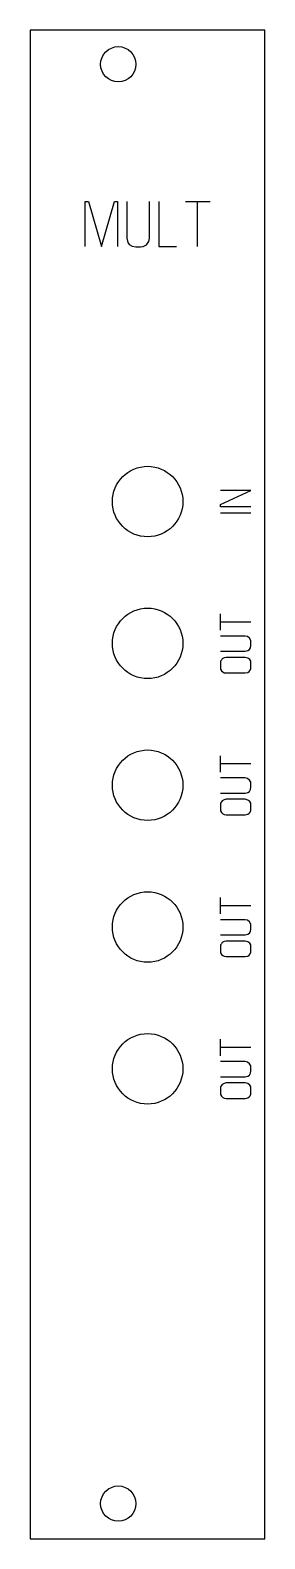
# Model space of a CAD drawing. Header units: millimetres. Extents: x 0 to 20, y 0 to 128.
import ezdxf

# ---------------------------------------------------------------- set-up
doc = ezdxf.new("R2010")
doc.units = ezdxf.units.MM
doc.layers.add('Contour', color=7, linetype='CONTINUOUS')
doc.layers.add('Engraving', color=7, linetype='CONTINUOUS')

msp = doc.modelspace()

# ---------------------------------------------------------------- linework, layer by layer
at = {"layer": 'Contour', "color": 7, "linetype": 'CONTINUOUS'}
for p, q in [((19.98, 128.4), (0, 128.4)), ((0, 128.4), (0, 128.4)), ((0, 128.4), (0, 0)), ((19.98, 0), (19.98, 128.4)), ((19.98, 128.4), (19.98, 128.4)), ((0, 0), (0, 0)), ((0, 0), (19.98, 0)), ((19.98, 0), (19.98, 0))]:
    msp.add_line(p, q, dxfattribs=at)
for centre, radius in [((7.5, 125.5), 1.5), ((10, 88.28), 3), ((10, 76.21), 3), ((10, 64.14), 3), ((10, 52.07), 3), ((10, 40), 3), ((7.5, 3), 1.5)]:
    msp.add_circle(centre, radius, dxfattribs=at)
at = {"layer": 'Engraving', "color": 7, "linetype": 'CONTINUOUS'}
for p, q in [((4.687, 109.978), (4.687, 113.823)), ((4.687, 113.823), (4.96, 113.823)), ((4.96, 113.823), (6.08, 109.978)), ((6.08, 109.978), (7.17, 113.823)), ((7.17, 113.823), (7.442, 113.823)), ((7.442, 113.823), (7.442, 109.978)), ((8.23, 113.823), (8.23, 110.705)), ((10.167, 110.705), (10.167, 113.823)), ((10.954, 113.823), (10.954, 109.978)), ((13.225, 113.823), (15.314, 113.823)), ((14.254, 109.978), (14.254, 113.823)), ((8.23, 110.705), (8.32, 110.341)), ((10.107, 110.402), (10.167, 110.705)), ((8.32, 110.341), (8.441, 110.16)), ((8.441, 110.16), (8.684, 110.008)), ((8.684, 110.008), (8.986, 109.948)), ((8.986, 109.948), (9.38, 109.948)), ((9.38, 109.948), (9.622, 109.978)), ((9.622, 109.978), (9.895, 110.129)), ((9.895, 110.129), (10.107, 110.402)), ((10.954, 109.978), (12.468, 109.978)), ((16.218, 88.019), (18.781, 89.229)), ((18.781, 89.229), (16.218, 89.229)), ((16.218, 87.837), (16.218, 88.019)), ((18.781, 87.837), (16.218, 87.837)), ((16.218, 87.332), (18.781, 87.332)), ((16.218, 77.331), (16.218, 78.723)), ((18.781, 78.017), (16.218, 78.017)), ((18.297, 76.826), (16.218, 76.826)), ((18.498, 76.786), (18.297, 76.826)), ((18.68, 76.645), (18.498, 76.786)), ((18.66, 75.676), (18.761, 75.837)), ((18.781, 76.463), (18.68, 76.645)), ((18.761, 75.837), (18.801, 76.039)), ((18.801, 76.302), (18.781, 76.463)), ((18.801, 76.039), (18.801, 76.302)), ((16.218, 74.687), (16.198, 74.505)), ((16.198, 74.505), (16.198, 74.183)), ((16.218, 75.535), (18.297, 75.535)), ((16.279, 74.788), (16.218, 74.687)), ((16.359, 74.889), (16.279, 74.788)), ((16.521, 74.97), (16.359, 74.889)), ((16.682, 75.01), (16.521, 74.97)), ((18.317, 75.01), (16.682, 75.01)), ((18.297, 75.535), (18.539, 75.595)), ((18.539, 74.949), (18.317, 75.01)), ((18.539, 75.595), (18.66, 75.676)), ((18.7, 74.828), (18.539, 74.949)), ((18.781, 74.687), (18.7, 74.828)), ((18.801, 74.505), (18.781, 74.687)), ((18.801, 74.183), (18.801, 74.505)), ((16.198, 74.183), (16.218, 74.021)), ((16.218, 74.021), (16.299, 73.88)), ((16.299, 73.88), (16.4, 73.779)), ((16.4, 73.779), (16.521, 73.718)), ((16.521, 73.718), (16.682, 73.698)), ((16.682, 73.698), (17.489, 73.698)), ((17.489, 73.698), (18.317, 73.698)), ((18.317, 73.698), (18.519, 73.739)), ((18.519, 73.739), (18.64, 73.819)), ((18.64, 73.819), (18.72, 73.92)), ((18.72, 73.92), (18.801, 74.061)), ((18.801, 74.061), (18.801, 74.183)), ((16.218, 65.261), (16.218, 66.653)), ((18.781, 65.947), (16.218, 65.947)), ((18.297, 64.756), (16.218, 64.756)), ((18.498, 64.716), (18.297, 64.756)), ((18.68, 64.575), (18.498, 64.716)), ((18.781, 64.393), (18.68, 64.575)), ((18.801, 64.232), (18.781, 64.393)), ((18.801, 63.969), (18.801, 64.232)), ((16.218, 63.465), (18.297, 63.465)), ((16.682, 62.94), (16.521, 62.9)), ((18.317, 62.94), (16.682, 62.94)), ((18.297, 63.465), (18.539, 63.525)), ((18.539, 62.879), (18.317, 62.94)), ((18.539, 63.525), (18.66, 63.606)), ((18.66, 63.606), (18.761, 63.767)), ((18.761, 63.767), (18.801, 63.969)), ((16.218, 62.617), (16.198, 62.435)), ((16.198, 62.435), (16.198, 62.113)), ((16.198, 62.113), (16.218, 61.951)), ((16.279, 62.718), (16.218, 62.617)), ((16.218, 61.951), (16.299, 61.81)), ((16.359, 62.819), (16.279, 62.718)), ((16.299, 61.81), (16.4, 61.709)), ((16.521, 62.9), (16.359, 62.819)), ((16.4, 61.709), (16.521, 61.648)), ((16.521, 61.648), (16.682, 61.628)), ((18.317, 61.628), (18.519, 61.669)), ((18.519, 61.669), (18.64, 61.749)), ((18.7, 62.758), (18.539, 62.879)), ((18.64, 61.749), (18.72, 61.85)), ((18.781, 62.617), (18.7, 62.758)), ((18.72, 61.85), (18.801, 61.991)), ((18.801, 62.435), (18.781, 62.617)), ((18.801, 62.113), (18.801, 62.435)), ((18.801, 61.991), (18.801, 62.113)), ((16.682, 61.628), (17.489, 61.628)), ((17.489, 61.628), (18.317, 61.628)), ((16.218, 53.191), (16.218, 54.583)), ((18.781, 53.877), (16.218, 53.877)), ((18.297, 52.686), (16.218, 52.686)), ((18.498, 52.646), (18.297, 52.686)), ((18.68, 52.505), (18.498, 52.646)), ((16.218, 51.395), (18.297, 51.395)), ((18.297, 51.395), (18.539, 51.455)), ((18.539, 51.455), (18.66, 51.536)), ((18.66, 51.536), (18.761, 51.697)), ((18.781, 52.323), (18.68, 52.505)), ((18.761, 51.697), (18.801, 51.899)), ((18.801, 52.162), (18.781, 52.323)), ((18.801, 51.899), (18.801, 52.162)), ((16.218, 50.547), (16.198, 50.365)), ((16.198, 50.365), (16.198, 50.043)), ((16.279, 50.648), (16.218, 50.547)), ((16.359, 50.749), (16.279, 50.648)), ((16.521, 50.83), (16.359, 50.749)), ((16.682, 50.87), (16.521, 50.83)), ((18.317, 50.87), (16.682, 50.87)), ((18.539, 50.809), (18.317, 50.87)), ((18.7, 50.688), (18.539, 50.809)), ((18.781, 50.547), (18.7, 50.688)), ((18.801, 50.365), (18.781, 50.547)), ((18.801, 50.043), (18.801, 50.365)), ((16.198, 50.043), (16.218, 49.881)), ((16.218, 49.881), (16.299, 49.74)), ((16.299, 49.74), (16.4, 49.639)), ((16.4, 49.639), (16.521, 49.578)), ((16.521, 49.578), (16.682, 49.558)), ((16.682, 49.558), (17.489, 49.558)), ((17.489, 49.558), (18.317, 49.558)), ((18.317, 49.558), (18.519, 49.599)), ((18.519, 49.599), (18.64, 49.679)), ((18.64, 49.679), (18.72, 49.78)), ((18.72, 49.78), (18.801, 49.921)), ((18.801, 49.921), (18.801, 50.043)), ((16.218, 41.121), (16.218, 42.513)), ((18.781, 41.807), (16.218, 41.807)), ((18.297, 40.616), (16.218, 40.616)), ((18.498, 40.576), (18.297, 40.616)), ((18.68, 40.435), (18.498, 40.576)), ((18.781, 40.253), (18.68, 40.435)), ((18.761, 39.627), (18.801, 39.829)), ((18.801, 40.092), (18.781, 40.253)), ((18.801, 39.829), (18.801, 40.092)), ((16.218, 39.325), (18.297, 39.325)), ((16.279, 38.578), (16.218, 38.477)), ((16.359, 38.679), (16.279, 38.578)), ((16.521, 38.76), (16.359, 38.679)), ((16.682, 38.8), (16.521, 38.76)), ((18.317, 38.8), (16.682, 38.8)), ((18.297, 39.325), (18.539, 39.385)), ((18.539, 38.739), (18.317, 38.8)), ((18.539, 39.385), (18.66, 39.466)), ((18.7, 38.618), (18.539, 38.739)), ((18.66, 39.466), (18.761, 39.627)), ((18.781, 38.477), (18.7, 38.618)), ((16.218, 38.477), (16.198, 38.295)), ((16.198, 38.295), (16.198, 37.973)), ((16.198, 37.973), (16.218, 37.811)), ((16.218, 37.811), (16.299, 37.67)), ((16.299, 37.67), (16.4, 37.569)), ((16.4, 37.569), (16.521, 37.508)), ((16.521, 37.508), (16.682, 37.488)), ((16.682, 37.488), (17.489, 37.488)), ((17.489, 37.488), (18.317, 37.488)), ((18.317, 37.488), (18.519, 37.529)), ((18.519, 37.529), (18.64, 37.609)), ((18.64, 37.609), (18.72, 37.71)), ((18.72, 37.71), (18.801, 37.851)), ((18.801, 38.295), (18.781, 38.477)), ((18.801, 37.973), (18.801, 38.295)), ((18.801, 37.851), (18.801, 37.973))]:
    msp.add_line(p, q, dxfattribs=at)

doc.saveas('drawing.dxf')
